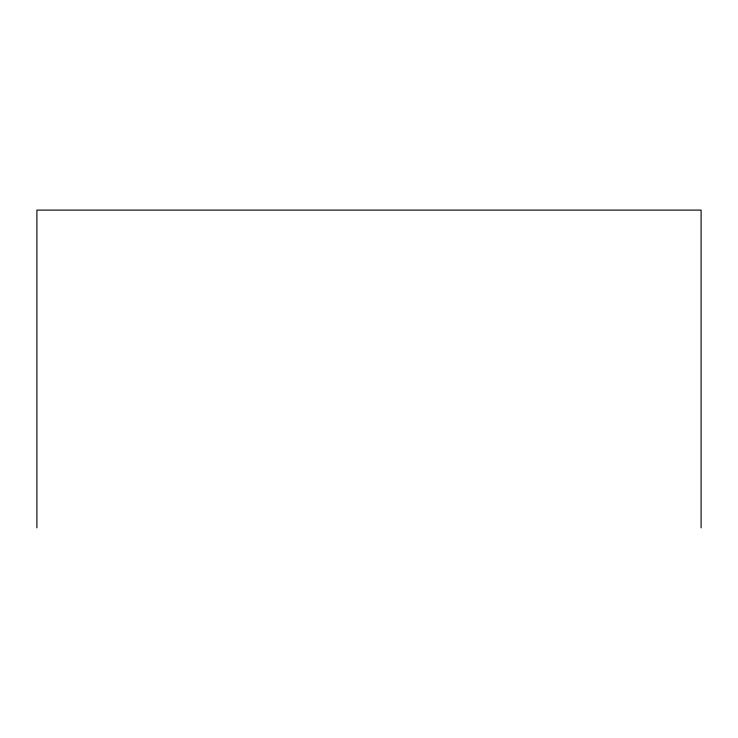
<?xml version="1.0" encoding="UTF-8"?>
<svg xmlns="http://www.w3.org/2000/svg" width="738" height="738" viewBox="0 0 738 738"><rect width="100%" height="100%" fill="white"/><g stroke="black" fill="none" stroke-linecap="round" stroke-linejoin="round"><path stroke-width="1.11" d="M701.1 527.891L701.1 210.109L36.9 210.109L36.9 527.891"/></g></svg>
